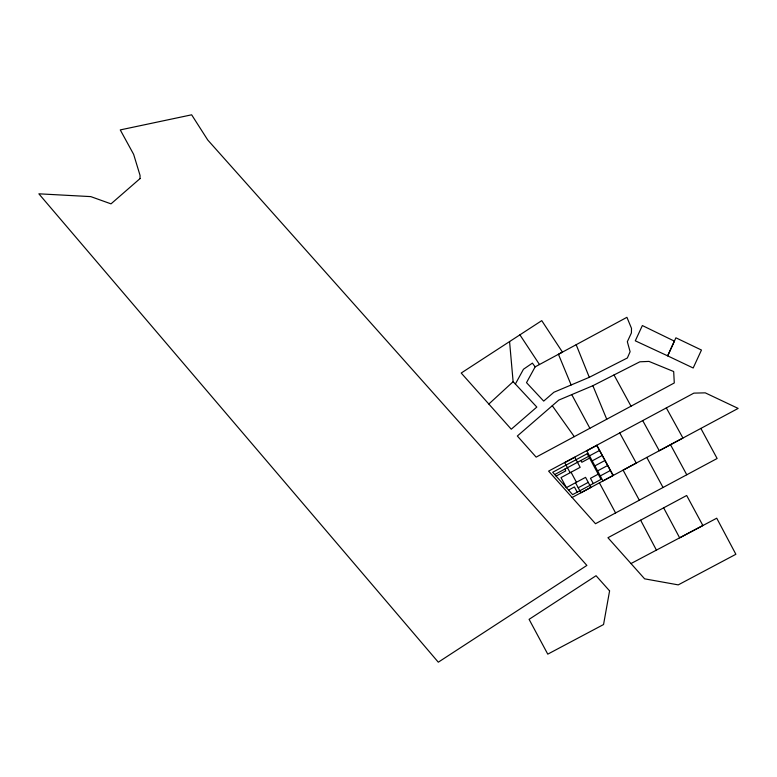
<?xml version="1.0" encoding="UTF-8"?>
<svg xmlns="http://www.w3.org/2000/svg" width="777" height="777" viewBox="0 0 777 777"><rect width="100%" height="100%" fill="white"/><g stroke="black" fill="none" stroke-linecap="round" stroke-linejoin="round"><path stroke-width="1.17" d="M535.149 366.861L562.441 352.127L541.754 320.639L461.208 373.038L511.266 429.215L536.82 407.07L515.374 384.032L523.465 369.25L532.391 363.121L535.149 366.861L526.515 382.643L543.696 401.097L553.894 392.259L589.296 377.311L627.36 357.974L630.108 351.709L627.33 341.715L631.41 332.925L631.497 328.36L626.922 317.317L558.43 354.283L571.144 384.974M488.84 404.04L513.121 381.692L509.566 341.579M589.889 428.273L536.149 457.129L517.336 436.014L558.77 400.097L592.87 385.703L639.859 361.8L648.97 361.412L673.688 371.532L674.281 382.964L589.889 428.273L571.755 394.609M639.316 500.213L623.096 470.143L738.15 408.411L705.254 392.851L693.871 393.123L548.611 471.115L595.493 523.717L717.122 458.498L700.864 428.409M554.71 474.543L588.645 456.322M589.52 455.837L599.553 450.456M556.099 476.097L565.782 470.891L564.821 469.114M589.597 458.109L581.837 462.276L580.885 460.489M592.21 460.858L602.243 455.468M594.9 465.87L604.943 460.489M597.6 470.891L607.633 465.501M568.56 490.083L574.407 486.946L577.214 492.171M598.222 474.164L590.462 478.331L593.269 483.556M578.214 487.762L588.247 482.371M600.291 475.912L610.324 470.522M663.645 507.837L679.652 537.839L716.734 518.201L735.877 554.283L678.243 584.877L644.619 578.836L607.944 537.723L686.674 495.493L702.894 525.534L630.992 563.558M572.115 497.494L636.266 463.082L619.735 432.925M513.121 381.692L515.374 384.032M552.282 405.72L574.281 436.655M519.91 334.858L539.481 364.52M666.336 407.906L682.925 438.024L659.265 450.728L642.705 420.59M596.765 445.26L613.257 475.417M614.005 374.951L631.021 406.196M670.502 444.697L686.761 474.766M646.804 457.42L663.043 487.49M599.407 482.847L615.578 512.937M571.037 472.222L576.427 482.255M570.133 472.707L564.743 462.674L574.786 457.284L580.166 467.327L561.004 477.612L566.394 487.645L585.557 477.35L590.947 487.393L580.914 492.773L575.524 482.74M640.636 520.202L656.419 550.116M592.87 385.703L606.74 419.23M576.175 344.716L589.296 377.311M609.586 590.889L603.554 624.533L547.766 654.147L529.088 619.337L596.056 575.718L609.586 590.889M674.397 341.142L667.666 355.866L693.181 367.997L701.466 350.048L675.903 337.81L667.666 355.866L635.285 340.812L642.365 325.553L674.397 341.142M140.035 178.593L111.014 203.856L90.783 196.61L38.85 193.813L438.296 662.189L586.878 565.423L207.75 140.006L191.647 114.811L120.26 129.914L133.634 154.341L140.035 175.34L140.035 178.593M596.853 445.435L586.82 450.825L602.981 480.924L613.024 475.534L596.853 445.435M587.247 453.71L552.69 472.27L572.62 494.638L601.029 479.39L587.247 453.71"/></g></svg>
